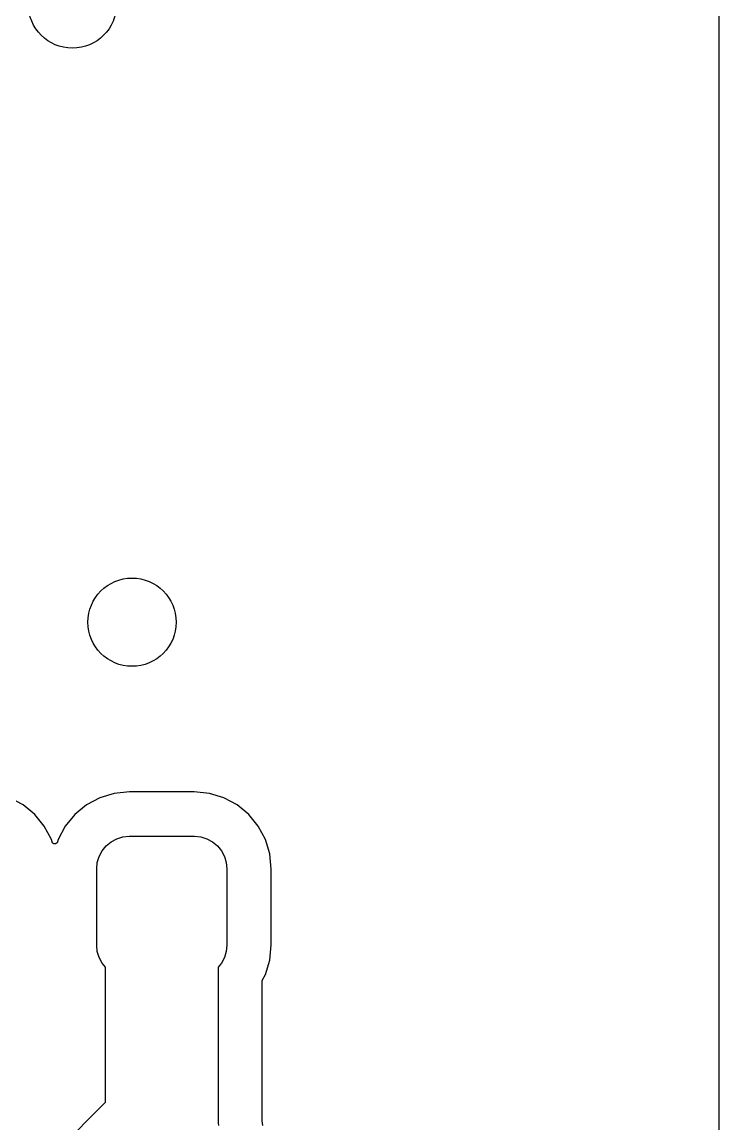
# Model space of a CAD drawing. Extents: x 5.16 to 6.06, y -3.88 to -2.24.
# Drawn here: x 5.9309 to 6.0553, y -3.1357 to -2.9391 of the extents above; entities that cross this region are included whole.
import ezdxf

# ---------------------------------------------------------------- set-up
doc = ezdxf.new("R2010")
doc.units = 0
doc.header["$MEASUREMENT"] = 0
doc.layers.add('BLACK', color=7, linetype='CONTINUOUS')

msp = doc.modelspace()

# ---------------------------------------------------------------- linework, layer by layer
at = {"layer": 'BLACK', "linetype": 'CONTINUOUS'}
for p, q in [((6.05525, -2.76016), (6.05525, -3.41922)), ((5.93108, -3.07878), (5.92871, -3.07751)), ((5.94479, -3.07751), (5.94241, -3.07878)), ((5.94736, -3.07673), (5.94479, -3.07751)), ((5.95006, -3.07646), (5.94736, -3.07673)), ((5.96163, -3.07646), (5.95006, -3.07646)), ((5.96433, -3.07673), (5.96163, -3.07646)), ((5.9669, -3.07751), (5.96433, -3.07673)), ((5.96927, -3.07878), (5.9669, -3.07751)), ((5.93316, -3.08048), (5.93108, -3.07878)), ((5.94241, -3.07878), (5.94033, -3.08048)), ((5.97135, -3.08048), (5.96927, -3.07878)), ((5.93487, -3.08256), (5.93316, -3.08048)), ((5.94033, -3.08048), (5.93863, -3.08256)), ((5.97306, -3.08256), (5.97135, -3.08048)), ((5.93614, -3.08493), (5.93487, -3.08256)), ((5.93863, -3.08256), (5.93736, -3.08493)), ((5.97432, -3.08493), (5.97306, -3.08256)), ((5.93627, -3.08537), (5.93614, -3.08493)), ((5.93629, -3.08542), (5.93627, -3.08537)), ((5.9363, -3.08546), (5.93629, -3.08542)), ((5.93631, -3.08546), (5.9363, -3.08546)), ((5.93634, -3.08551), (5.93631, -3.08546)), ((5.93631, -3.08546), (5.93631, -3.08546)), ((5.93636, -3.08554), (5.93634, -3.08551)), ((5.9364, -3.08558), (5.93636, -3.08554)), ((5.93636, -3.08554), (5.93636, -3.08554)), ((5.93636, -3.08554), (5.93636, -3.08554)), ((5.93713, -3.08555), (5.93709, -3.08559)), ((5.93716, -3.0855), (5.93713, -3.08555)), ((5.93713, -3.08555), (5.93713, -3.08555)), ((5.93713, -3.08555), (5.93713, -3.08555)), ((5.93719, -3.08547), (5.93716, -3.0855)), ((5.93721, -3.08542), (5.93719, -3.08547)), ((5.93719, -3.08547), (5.93719, -3.08547)), ((5.93719, -3.08547), (5.93719, -3.08547)), ((5.93723, -3.08538), (5.93721, -3.08542)), ((5.93736, -3.08493), (5.93723, -3.08537)), ((5.93723, -3.08537), (5.93723, -3.08538)), ((5.94593, -3.08608), (5.94681, -3.08536)), ((5.94681, -3.08536), (5.94781, -3.08482)), ((5.94781, -3.08482), (5.9489, -3.08449)), ((5.9489, -3.08449), (5.95004, -3.08438)), ((5.95004, -3.08438), (5.96165, -3.08438)), ((5.96165, -3.08438), (5.96278, -3.08449)), ((5.96278, -3.08449), (5.96387, -3.08482)), ((5.96387, -3.08482), (5.96488, -3.08536)), ((5.96488, -3.08536), (5.96576, -3.08608)), ((5.97511, -3.08751), (5.97432, -3.08493)), ((5.93643, -3.08561), (5.9364, -3.08558)), ((5.93647, -3.08564), (5.93643, -3.08561)), ((5.93643, -3.08561), (5.93643, -3.08561)), ((5.93643, -3.08561), (5.93643, -3.08561)), ((5.93651, -3.08567), (5.93647, -3.08564)), ((5.93654, -3.08568), (5.93651, -3.08567)), ((5.93651, -3.08567), (5.93651, -3.08567)), ((5.93651, -3.08567), (5.93651, -3.08567)), ((5.9366, -3.0857), (5.93654, -3.08568)), ((5.93665, -3.08571), (5.9366, -3.0857)), ((5.9366, -3.0857), (5.9366, -3.0857)), ((5.9366, -3.0857), (5.9366, -3.0857)), ((5.9367, -3.08572), (5.93665, -3.08571)), ((5.93675, -3.08572), (5.9367, -3.08572)), ((5.9367, -3.08572), (5.9367, -3.08572)), ((5.9367, -3.08572), (5.9367, -3.08572)), ((5.93679, -3.08572), (5.93675, -3.08572)), ((5.93685, -3.08571), (5.93679, -3.08572)), ((5.93679, -3.08572), (5.93679, -3.08572)), ((5.93679, -3.08572), (5.93679, -3.08572)), ((5.93689, -3.08571), (5.93685, -3.08571)), ((5.93694, -3.08569), (5.93689, -3.08571)), ((5.93689, -3.08571), (5.93689, -3.08571)), ((5.93689, -3.08571), (5.93689, -3.08571)), ((5.93698, -3.08567), (5.93694, -3.08569)), ((5.93702, -3.08564), (5.93698, -3.08567)), ((5.93698, -3.08567), (5.93698, -3.08567)), ((5.93698, -3.08567), (5.93698, -3.08567)), ((5.93706, -3.08562), (5.93702, -3.08564)), ((5.93709, -3.08559), (5.93706, -3.08562)), ((5.93706, -3.08562), (5.93706, -3.08562)), ((5.93706, -3.08562), (5.93706, -3.08562)), ((5.94467, -3.08796), (5.94521, -3.08696)), ((5.94521, -3.08696), (5.94593, -3.08608)), ((5.96576, -3.08608), (5.96648, -3.08696)), ((5.96648, -3.08696), (5.96702, -3.08796)), ((5.97537, -3.09021), (5.97511, -3.08751)), ((5.94423, -3.09019), (5.94434, -3.08905)), ((5.94434, -3.08905), (5.94467, -3.08796)), ((5.96702, -3.08796), (5.96735, -3.08905)), ((5.96735, -3.08905), (5.96746, -3.09019)), ((5.94423, -3.10377), (5.94423, -3.09019)), ((5.96746, -3.09019), (5.96746, -3.10377)), ((5.97537, -3.10374), (5.97537, -3.09021)), ((5.94434, -3.1049), (5.94423, -3.10377)), ((5.94467, -3.10599), (5.94434, -3.1049)), ((5.96735, -3.1049), (5.96702, -3.10599)), ((5.96746, -3.10377), (5.96735, -3.1049)), ((5.97511, -3.10644), (5.97537, -3.10374)), ((5.94521, -3.10699), (5.94467, -3.10599)), ((5.9458, -3.10772), (5.94521, -3.10699)), ((5.96648, -3.10699), (5.96588, -3.10772)), ((5.96702, -3.10599), (5.96648, -3.10699)), ((5.97432, -3.10902), (5.97511, -3.10644)), ((5.9458, -3.13179), (5.9458, -3.10772)), ((5.96588, -3.10772), (5.96588, -3.13546)), ((5.97382, -3.10997), (5.97432, -3.10902)), ((5.97376, -3.11013), (5.97377, -3.1101)), ((5.97376, -3.11016), (5.97376, -3.11013)), ((5.97376, -3.11018), (5.97376, -3.11016)), ((5.97376, -3.1102), (5.97376, -3.11018)), ((5.97376, -3.11021), (5.97376, -3.1102)), ((5.97376, -3.13505), (5.97376, -3.11021)), ((5.97377, -3.11008), (5.97378, -3.11006)), ((5.97377, -3.1101), (5.97377, -3.11008)), ((5.97378, -3.11006), (5.97379, -3.11004)), ((5.97379, -3.11004), (5.9738, -3.11001)), ((5.9738, -3.11001), (5.97381, -3.10999)), ((5.97381, -3.10999), (5.97382, -3.10997)), ((5.91684, -3.16076), (5.9458, -3.13179)), ((5.96588, -3.13546), (5.96593, -3.13595)), ((5.97376, -3.13507), (5.97376, -3.13505)), ((5.97376, -3.13509), (5.97376, -3.13507)), ((5.97376, -3.1351), (5.97376, -3.13509)), ((5.97384, -3.13595), (5.97376, -3.1351))]:
    msp.add_line(p, q, dxfattribs=at)
at = {"layer": 'BLACK'}
for centre in [(5.9399, -2.93595), (5.95053, -3.04619)]:
    msp.add_circle(centre, 0.00787, dxfattribs=at)

doc.saveas('drawing.dxf')
